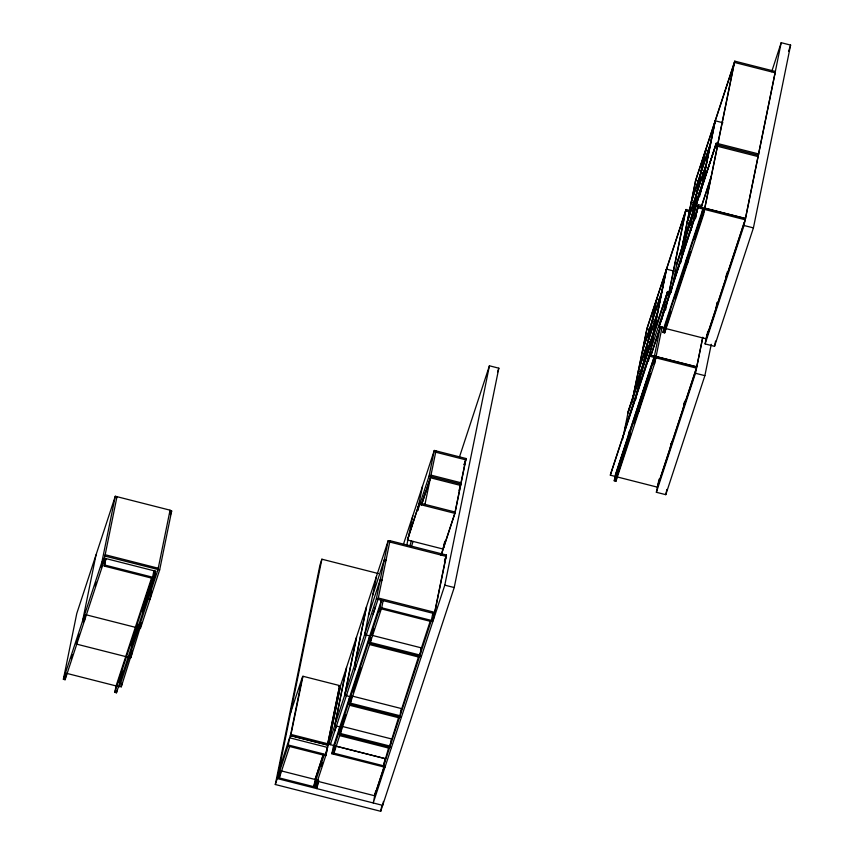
<?xml version="1.0" encoding="UTF-8"?>
<svg xmlns="http://www.w3.org/2000/svg" width="854" height="854" viewBox="0 0 854 854"><rect width="100%" height="100%" fill="white"/><g stroke="black" fill="none" stroke-linecap="round" stroke-linejoin="round"><path stroke-width="1.28" d="M63.388 679.293L76.775 613.492L115.29 496.249L170.063 510.18L157.979 569.543L119.475 686.787L66.388 673.294L65.085 679.731L63.388 679.293L101.904 562.06L115.29 496.249M96.032 554.876L82.646 620.677L84.343 621.104L85.389 615.947M65.085 679.731L103.601 562.487L116.987 496.686L116.635 497.754M152.247 578.275L104.252 566.074L105.917 558.569L155.609 571.198L154.296 577.635L116.464 692.786L114.778 692.359L116.08 685.922L151.414 578.361M104.252 566.074L105.917 558.569M116.464 692.786L116.987 690.213M119.571 686.381L121.268 686.819L122.026 683.083M129.103 657.473L129.37 656.16M121.268 686.819L131.537 654.132M129.2 657.078L130.897 657.505L132.199 651.1M130.897 657.505L141.561 623.068M153.912 570.771L152.599 577.208L114.778 692.359M138.828 627.765L140.526 628.202L150.048 599.22L151.713 591.203M148.457 598.462L150.155 598.889L159.666 569.917L171.665 510.98L169.967 510.553M459.473 456.965L489.427 365.79L498.832 368.191L454.211 587.541L380.703 811.3L275.298 784.506L319.93 565.156L321.883 559.199L378.439 573.578M321.883 559.199L277.251 778.56L382.656 805.354L383.457 801.436M279.066 770.319L277.603 777.492L317.133 787.537L318.585 780.364L280.336 770.65M280.752 770.756L279.301 777.919L289.623 746.492M290.766 735.54L302.957 676.261L339.668 685.591L327.819 743.791L327.466 744.869L290.766 735.54L291.118 734.472L327.819 743.791M316.653 781.132L315.436 787.1L326.111 754.605L327.573 747.442L289.741 737.824L287.926 746.065L325.758 755.683L327.221 748.52M317.998 782.638L316.781 788.605L317.133 787.537M327.466 744.869L339.668 685.591M325.801 752.812L328.619 744.229L340.682 685.271L346.553 667.422L334.704 725.622L328.843 743.471L330.541 743.909M330.583 743.343L330.317 744.667L378.055 599.22L376.368 598.793L364.754 634.138L366.451 634.575M334.821 725.27L346.671 667.059L356.524 637.073L344.674 695.273L334.821 725.27L336.519 725.697M331.896 753.762L333.359 746.599L381.45 600.202L379.987 607.365L331.896 753.762L384.973 767.255M344.792 694.921L356.641 636.71L366.494 606.724L354.645 664.924L344.792 694.921L346.489 695.348M339.807 726.957L338.344 734.12L391.42 747.613M346.382 695.743L346.66 694.43M341.611 727.512L340.394 733.479L390.086 746.108L391.538 738.945L341.856 726.316M356.46 664.999L354.762 664.561L366.612 606.361L376.465 576.375M349.777 696.608L348.315 703.771L401.391 717.264M351.581 697.163L350.364 703.13L400.056 715.759L401.508 708.596L351.816 695.967M354.762 664.561L364.615 634.575L376.582 576.012L388.196 540.667L389.883 541.094M376.368 598.793L380.243 579.706L381.941 580.144M368.64 615.061L380.34 579.268L384.215 560.181L385.912 560.619M372.611 595.537L384.311 559.744L388.196 540.667M369.718 635.91L368.255 643.073L421.332 656.566M371.276 637.65L370.305 642.432L419.997 655.061L421.449 647.898L371.757 635.269M383.136 600.629L381.685 607.792L333.572 754.253M444.795 541.233L443.205 549.079L407.443 539.984L419.442 502.963L455.203 512.058L441.027 555.196M406.931 544.638L412.781 515.912M417.606 510.468L422.549 486.15M407.443 539.984L419.442 502.963M417.745 510.511L429.071 476.041L434.28 450.453L466.092 458.534L454.936 513.371L441.166 555.281M435.978 450.88L424.737 505.472L425.089 504.404M375.632 791.21L373.241 802.952L444.795 585.15L489.427 365.79M383.499 765.686L388.773 747.378M390.107 744.667L398.669 717.253M400.323 713.122L418.609 656.555M380.703 811.3L381.759 806.08M419.645 656.128L421.097 648.965M443.119 548.834L443.92 544.916M443.824 546.688L444.859 541.617M432.829 613.257L431.366 620.42L383.265 766.881M434.44 613.45L445.831 557.438M454.851 513.126L460.263 486.513M460.797 483.876L465.473 460.925M432.498 619.844L434.526 613.684L378.055 599.337L389.99 540.699L446.45 555.047L433.063 620.858L379.987 607.365M610.354 475.198L649.456 356.182L696.512 368.138L657.409 487.164L610.354 475.198L610.621 473.885L649.723 354.869L696.779 366.825M622.598 439.351L628.48 410.443L667.54 291.545L671.393 292.527M614.25 480.802L615.296 475.689L654.164 357.378L653.118 362.491L614.25 480.802L615.947 481.229L654.815 362.929L655.851 357.805L653.812 364.039M632.003 401.86L646.958 328.395L686.018 209.497L689.829 210.468M615.947 481.229L616.727 477.397M632.099 402.053L647.044 328.63L649.584 329.27M628.405 435.156L629.184 431.355M635.622 399.725L641.237 372.13M641.418 373.219L656.096 301.078M642.037 370.849L656.811 298.9L659.352 299.541M645.218 360.004L645.485 358.691M638.205 405.938L637.169 411.052L638.856 411.489L639.646 407.646M650.919 344.781L665.853 271.358M651.015 344.984L666.483 268.946M651.634 342.603L666.568 269.17L674.201 271.113M648.389 361.327L654.249 332.494M680.745 253.499L695.69 180.045L734.75 61.136L775.4 71.469L745.243 219.777L706.151 338.803L659.096 326.847L698.455 206.508L745.51 218.464M641.834 394.281L654.452 355.883L660.366 326.783L662.063 327.221M661.914 319.215L667.54 291.545M668.874 293.061L685.388 211.899M662.128 326.901L656.085 356.609L696.736 366.942L702.778 337.234M665.544 310.109L668.693 294.609M669.237 291.972L686.018 209.497M671.393 290.819L677.211 262.082L716.271 143.184L758.63 153.944L758.267 155.033M662.992 332.441L664.028 327.328L702.895 209.016L701.86 214.14L662.992 332.441L664.69 332.879L703.547 214.567L704.593 209.443L694.772 239.333M664.69 332.879L665.469 329.036M680.841 253.702L695.775 180.269L699.597 181.229M680.787 262.69L686.979 232.363M690.149 224.858L704.828 152.717M690.245 225.061L705.19 151.628M690.865 222.68L705.543 150.539L708.083 151.19M691.057 230.484L696.127 205.59L697.814 206.027M696.747 202.633L696.213 205.27L698.775 205.921M686.947 257.577L685.901 262.701L687.598 263.128L688.377 259.285M699.65 196.431L714.595 122.997M695.273 218.635L698.252 204.629L702.063 205.6M700.28 194.05L715.225 120.585M695.369 218.837L698.252 204.629M701.155 190.378L715.31 120.82L722.932 122.752M659.096 326.847L698.455 206.508M676.678 264.719L716.271 143.184M704.721 208.045L717.435 146.247L704.817 208.248L745.478 218.581L745.115 219.67M717.872 143.419L734.12 63.548M717.968 143.611L734.75 61.136M711.254 344.311L704.881 375.653L665.778 494.669L656.374 492.278L659.021 479.222M670.337 447.304L671.127 443.429M670.7 446.215L671.223 443.632M671.052 445.126L671.842 441.251M683.36 407.668L684.673 401.209M665.778 494.669L666.846 489.449M683.712 406.579L684.769 401.412M684.075 405.49L684.865 401.615M656.374 492.278L695.466 373.262L702.639 338.003M771.685 71.672L781.196 42.7L790.612 45.091L753.42 227.89L714.52 346.318L705.105 343.916L706.963 334.779M707.827 331.235L706.418 337.49M715.823 308.849L717.136 302.391M716.538 306.671L717.328 302.796M725.59 279.13L726.637 273.963M725.943 278.052L727.352 271.796M714.52 346.318L715.577 341.088M705.105 343.916L744.005 225.499L781.196 42.7M71.202 658.637L72.409 654.975M76.422 642.763L79.23 634.212M83.244 622L85.251 615.894M95.072 585.993L96.299 582.247M101.22 567.28L104.903 556.061L159.666 569.917M169.711 511.247L170.063 510.18M170.416 514.759L171.665 510.98M119.026 682.559L122.762 671.169M131.078 645.859L138.145 624.349M142.298 611.688L155.609 571.198M290.638 712.748L302.369 677.041L290.445 735.689L328.267 745.307L340.202 686.659L338.504 686.232M302.604 677.339L302.957 676.261M278.714 771.397L290.712 734.365M275.298 784.506L288.278 744.998L326.111 754.605M315.115 779.264L323.207 754.637M323.463 754.37L315.201 779.51L313.738 786.673L324.061 755.256M321.392 766.23L322.609 762.537M334.651 730.971L336.273 726.017M354.549 670.401L355.798 666.611M373.07 614.026L375.493 606.639M318.232 781.442L318.585 780.364M341.91 726.124L345.656 714.745M353.129 691.975L361.028 667.945M371.81 635.109L373.838 628.95M379.496 611.71L380.713 608.016M403.408 544.425L434.28 450.453M421.737 503.476L425.783 491.157M421.47 504.789L430.768 476.468M421.598 504.874L430.501 477.781L460.616 485.446L458.993 490.367M409.771 545.952L411.393 540.988M411.457 546.379L413.09 541.425M464.064 464.693L466.092 458.534M464.202 464.779L465.825 459.847L435.711 452.193M459.943 486.502L461.149 482.809L431.035 475.155M460.071 486.588L460.882 484.122L429.071 476.041M497.583 371.981L498.832 368.191M444.432 561.206L446.45 555.047M444.571 561.291L446.183 556.37L389.723 542.012M420.744 650.033L430.405 620.644M374.97 794.476L384.268 766.155M433.576 616.065L434.793 612.371L378.322 598.024M384.364 766.369L374.703 795.789L317.837 781.335M646.681 329.719L685.741 210.81L689.552 211.781M695.423 181.358L734.483 62.449L775.133 72.782L774.781 73.882M642.881 349.211L651.869 321.841M652.637 319.481L661.636 292.121M691.612 200.85L700.6 173.49M701.38 171.131L710.368 143.76M651.602 323.164L642.614 350.524L645.154 351.175M661.37 293.434L652.371 320.805L654.911 321.446M700.333 174.803L691.345 202.174L693.886 202.814M710.101 145.073L701.113 172.444L703.653 173.084M638.685 369.718L647.727 342.176M648.453 339.988L657.495 312.447M687.417 221.357L696.469 193.815M697.184 191.638L706.237 164.085M647.46 343.489L638.418 371.031L640.959 371.682M657.228 313.76L648.175 341.312L650.727 341.952M696.202 195.128L687.15 222.67L689.69 223.321M705.97 165.398L696.917 192.951L699.458 193.591M634.671 389.456L643.713 361.915M644.428 359.737L653.481 332.185M683.403 241.095L692.455 213.553M693.17 211.376L702.223 183.823M634.394 390.78L643.446 363.228M644.162 361.05L653.214 333.508M683.136 242.419L692.188 214.866M692.904 212.689L701.945 185.147M628.213 411.767L667.273 292.858L669.835 293.509M676.944 263.406L716.004 144.497L758.352 155.268M627.914 413.219L667.006 294.171L669.568 294.833M624.616 429.455L663.697 310.408M673.411 280.923L683.083 251.407M683.168 251.193L692.85 221.677M651.036 355.125L660.398 326.644L662.096 327.071M651.015 355.275L660.366 326.783M701.219 206.914L711.04 177.024M700.953 208.227L710.774 178.337M615.392 474.792L637.362 407.902M638.173 405.426L641.429 395.519M616.994 476.116L630.903 433.768M634.17 423.808L639.497 407.614M639.902 406.365L650.534 373.999M665.725 327.755L671.041 311.561M675.14 299.113L688.228 259.253M688.634 258.004L690.683 251.781M788.541 51.389L790.612 45.091M757.733 157.67L758.085 156.581L715.737 145.82M657.676 485.851L695.53 370.625M706.834 336.22L744.261 222.264M698.188 207.821L745.243 219.777M701.86 214.14L703.547 214.567M744.005 225.499L753.42 227.89M666.974 294.32L668.671 294.758M654.452 355.883L656.139 356.321M653.118 362.491L654.815 362.929M695.466 373.262L704.881 375.653M419.175 504.287L454.936 513.371M384.311 559.744L385.997 560.181M444.795 585.15L454.211 587.541M380.34 579.268L382.026 579.706M381.332 608.87L431.024 621.499M105.17 554.737L158.246 568.23M101.904 562.06L103.601 562.487M104.604 565.006L154.296 577.635M364.615 634.575L370.177 636.027M369.601 644.567L419.293 657.206M148.35 598.793L150.048 599.22M354.645 664.924L356.342 665.351M85.646 614.677L134.932 627.199M138.722 628.096L140.419 628.533M344.674 695.273L350.236 696.725M349.66 705.276L399.352 717.904M76.017 643.98L130.779 657.868M334.704 725.622L340.266 727.074M339.689 735.625L389.381 748.253M328.619 744.229L385.496 758.683M335.376 746.012L333.925 753.175L383.617 765.814L385.069 758.64L335.376 746.012"/></g></svg>
